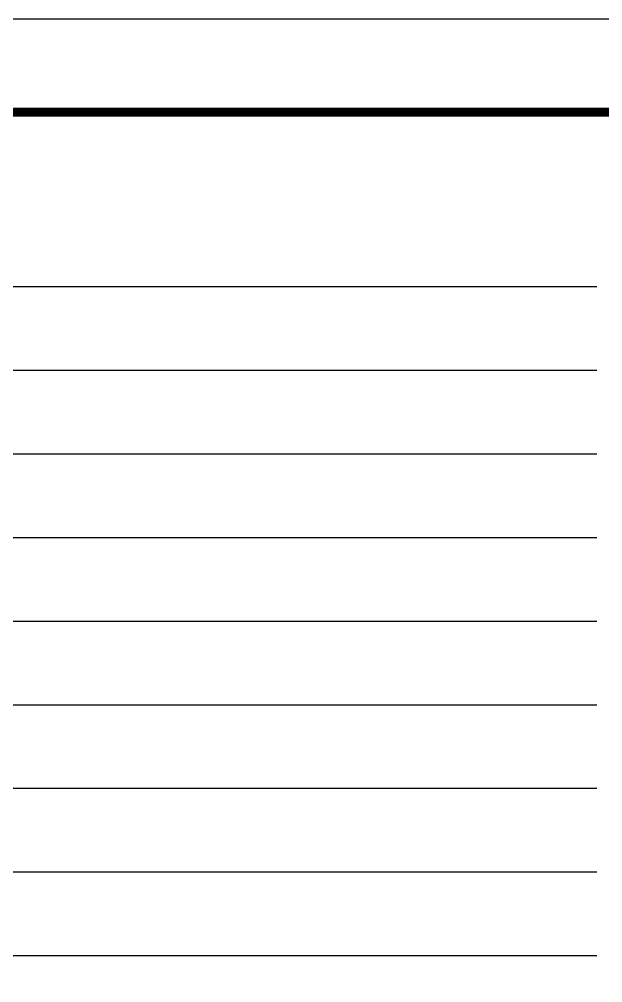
# Model space of a CAD drawing. Extents: x -695846 to 822170, y -413475 to 397179.
# Drawn here: x 508770 to 515047, y 346231 to 356602 of the extents above; entities that cross this region are included whole.
import ezdxf

# ---------------------------------------------------------------- set-up
doc = ezdxf.new("R2010")
doc.units = 0
doc.header["$LTSCALE"] = 1000
doc.header["$MEASUREMENT"] = 0
doc.layers.add('T-图框-175', color=175, linetype='Continuous')
doc.layers.add('ZSX', color=8, linetype='Continuous')

msp = doc.modelspace()

# ---------------------------------------------------------------- linework, layer by layer
at = {"layer": 'T-图框-175'}
msp.add_lwpolyline([(464220, 314602), (523620, 314602), (523620, 356602), (464220, 356602)], close=True, dxfattribs=at)
at = {"layer": 'T-图框-175', "const_width": 100}
msp.add_lwpolyline([(466720, 315602), (522620, 315602), (522620, 355602), (466720, 355602)], close=True, dxfattribs=at)
at = {"layer": 'ZSX', "linetype": 'Continuous'}
for p, q in [((466682, 353724), (514982, 353724)), ((466682, 352824), (514982, 352824)), ((466682, 351924), (514982, 351924)), ((466682, 351024), (514982, 351024)), ((466682, 350124), (514982, 350124)), ((466682, 349224), (514982, 349224)), ((466682, 348324), (514982, 348324)), ((466682, 347424), (514982, 347424)), ((466682, 346524), (514982, 346524))]:
    msp.add_line(p, q, dxfattribs=at)

doc.saveas('drawing.dxf')
